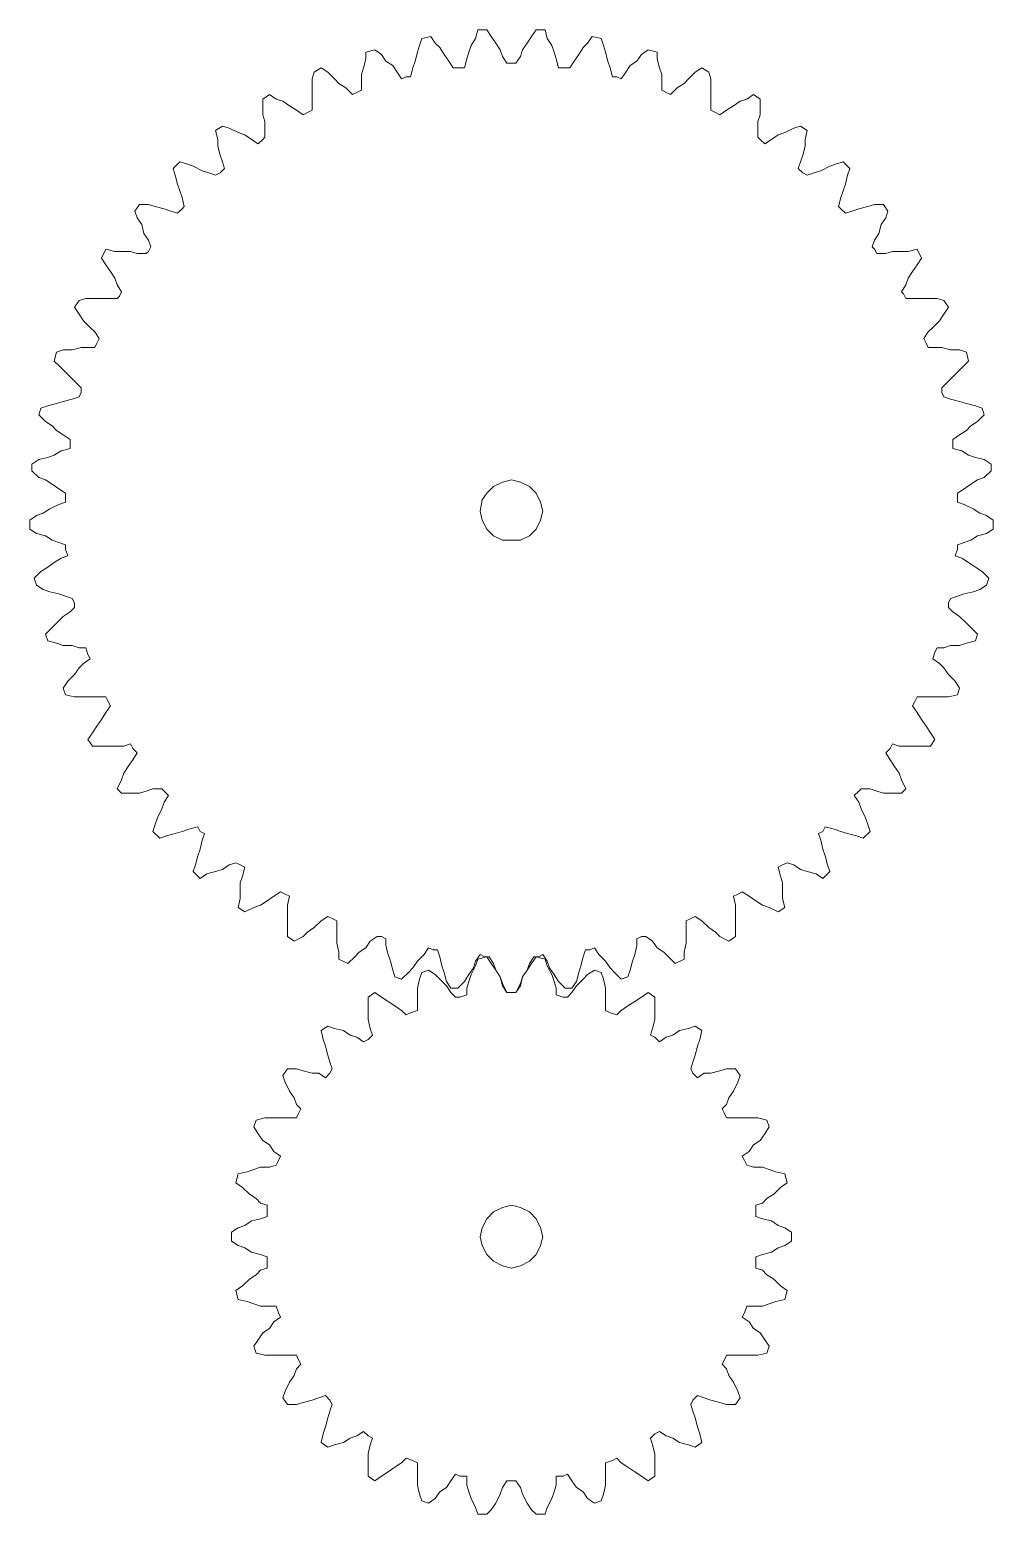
# Model space of a CAD drawing. Header units: inches. Extents: x -1874 to 1467, y -1467 to 242.
# Drawn here: x 560.2 to 717.4, y -646.3 to -403.8 of the extents above; entities that cross this region are included whole.
import ezdxf

# ---------------------------------------------------------------- set-up
doc = ezdxf.new("R2010")
doc.units = ezdxf.units.IN
doc.header["$MEASUREMENT"] = 0
doc.layers.add('Layer 1', color=7, linetype='Continuous')

# ---------------------------------------------------------------- blocks, each defined once
blk = doc.blocks.new('block 4')
at = {"layer": 'Layer 1', "lineweight": 0}
for points in [[(649.79, -407.87), (649.06, -408.96), (648.33, -410.05), (647.6, -410.05), (646.49, -410.05), (646.13, -408.59), (645.77, -407.49), (645.4, -406.4), (644.67, -405.3), (644.31, -403.84), (642.84, -403.84), (642.11, -404.94), (641.38, -406.04), (640.64, -407.12), (640.28, -408.23), (639.55, -409.33), (638.82, -409.33), (638.08, -409.33), (637.35, -408.23), (636.99, -407.12), (636.26, -406.04), (635.53, -404.94), (634.79, -403.84), (633.34, -403.84), (632.97, -405.3), (632.23, -406.4), (631.87, -407.49), (631.51, -408.59), (631.14, -410.05), (630.05, -410.05), (629.31, -410.05), (628.58, -408.96), (627.85, -407.87), (627.12, -406.76), (626.39, -406.04), (625.65, -404.94), (624.19, -405.3), (623.82, -406.4), (623.46, -407.49), (623.1, -408.96), (622.73, -410.05), (622.36, -411.52), (621.64, -411.52), (620.89, -411.88), (620.17, -410.79), (619.44, -409.69), (618.34, -408.96), (617.61, -407.87), (616.52, -407.12), (615.05, -407.49), (615.05, -408.59), (614.69, -410.05), (614.32, -411.16), (614.32, -412.61), (614.32, -413.71), (613.59, -414.08), (612.86, -414.45), (611.76, -413.34), (610.66, -412.61), (609.93, -411.88), (608.83, -410.79), (607.74, -410.05), (606.64, -410.79), (606.27, -411.88), (606.27, -413.34), (606.27, -414.81), (606.27, -415.9), (606.27, -417), (605.54, -417.37), (604.82, -417.73), (603.71, -417), (602.62, -416.28), (601.52, -415.53), (600.42, -415.17), (599.33, -414.45), (598.23, -415.17), (598.23, -416.28), (598.23, -417.73), (598.59, -418.83), (598.59, -420.29), (598.59, -421.39), (598.23, -421.76), (597.49, -422.49), (596.41, -421.76), (595.3, -421.02), (594.2, -420.65), (592.74, -419.93), (591.65, -419.57), (590.54, -420.29), (590.91, -421.76), (590.91, -422.85), (591.28, -424.31), (591.65, -425.41), (592.01, -426.51), (591.28, -427.24), (590.54, -427.61), (589.45, -427.24), (588.36, -426.87), (586.89, -426.14), (585.79, -425.77), (584.69, -425.41), (583.6, -426.51), (583.96, -427.61), (584.33, -429.06), (584.69, -430.17), (585.06, -431.26), (585.43, -432.72), (585.06, -433.1), (584.33, -433.82), (583.24, -433.46), (582.14, -433.1), (580.67, -432.72), (579.58, -432.36), (578.12, -432.36), (577.38, -433.46), (577.75, -434.55), (578.48, -435.65), (578.84, -437.11), (579.58, -438.21), (579.95, -439.3), (579.58, -440.04)], [(713.05, -456.49), (711.96, -456.12), (710.49, -456.12), (709.04, -455.76), (707.93, -455.76), (706.84, -455.76), (706.47, -455.03), (706.11, -454.29), (706.84, -453.2), (707.57, -452.47), (708.67, -451.37), (709.4, -450.28), (710.13, -449.17), (709.4, -448.08), (708.31, -447.71), (706.84, -447.71), (705.75, -447.71), (704.28, -447.71), (703.19, -447.71), (702.82, -446.99), (702.45, -446.62), (703.19, -445.52), (703.55, -444.42), (704.28, -443.33), (705.01, -442.23), (705.75, -441.13), (705.01, -439.67), (703.55, -440.04), (702.45, -440.04), (700.99, -440.04), (699.9, -440.4), (698.43, -440.4), (698.06, -439.67), (697.7, -439.3), (698.06, -438.21), (698.79, -437.11), (699.16, -435.65), (699.9, -434.55), (700.26, -433.46), (699.52, -432.36), (698.06, -432.36), (696.97, -432.72), (695.5, -433.1), (694.41, -433.46), (693.31, -433.82), (692.58, -433.1), (692.21, -432.72), (692.58, -431.26), (692.94, -430.17), (693.31, -429.06), (693.67, -427.61), (694.04, -426.51), (692.94, -425.41), (691.85, -425.77), (690.75, -426.14), (689.29, -426.87), (688.19, -427.24), (687.09, -427.61), (686.36, -427.24), (685.62, -426.51), (686, -425.41), (686.36, -424.31), (686.73, -422.85), (686.73, -421.76), (687.09, -420.29), (686, -419.57), (684.9, -419.93), (683.44, -420.65), (682.33, -421.02), (681.24, -421.76), (680.15, -422.49), (679.41, -421.76), (679.05, -421.39), (679.05, -420.29), (679.05, -418.83), (679.41, -417.73), (679.41, -416.28), (679.41, -415.17), (678.32, -414.45), (677.22, -415.17), (676.12, -415.53), (675.03, -416.28), (673.92, -417), (672.83, -417.73), (672.1, -417.37), (671.36, -417), (671.36, -415.9), (671.36, -414.81), (671.36, -413.34), (671.36, -411.88), (671, -410.79), (669.91, -410.05), (668.81, -410.79), (667.71, -411.88), (666.98, -412.61), (665.88, -413.34), (664.78, -414.45), (664.06, -414.08), (663.33, -413.71), (663.33, -412.61), (663.33, -411.16), (662.95, -410.05), (662.59, -408.59), (662.59, -407.49), (661.13, -407.12), (660.03, -407.87), (659.3, -408.96), (658.21, -409.69), (657.47, -410.79), (656.74, -411.88), (656.01, -411.52), (655.28, -411.52), (654.91, -410.05), (654.54, -408.96), (654.18, -407.49), (653.81, -406.4), (653.45, -405.3), (651.98, -404.94), (651.25, -406.04), (650.52, -406.76), (649.79, -407.87)], [(579.58, -440.04), (579.21, -440.4), (577.75, -440.4), (576.66, -440.04), (575.19, -440.04), (574.09, -440.04), (572.63, -439.67), (571.9, -441.13), (572.63, -442.23), (573.36, -443.33), (574.09, -444.42), (574.46, -445.52), (575.19, -446.62), (574.83, -447.35), (574.46, -447.71), (573.36, -447.71), (571.9, -447.71), (570.8, -447.71), (569.34, -447.71), (568.25, -448.08), (567.5, -449.17), (568.25, -450.28), (568.97, -451.37), (570.07, -452.47), (570.8, -453.2), (571.54, -454.29), (571.17, -455.03), (570.8, -455.76), (569.7, -455.76), (568.61, -455.76), (567.14, -456.12), (565.68, -456.12), (564.58, -456.49), (564.21, -457.95), (564.95, -458.69), (566.05, -459.78), (566.78, -460.51), (567.87, -461.61), (568.61, -462.34), (568.61, -463.06), (568.25, -463.81), (567.14, -464.17), (565.68, -464.53), (564.58, -464.9), (563.13, -465.27), (562.02, -465.63), (561.66, -466.73), (562.76, -467.82), (563.85, -468.55), (564.58, -469.29), (565.68, -470.02), (566.78, -470.75), (566.78, -471.47), (566.78, -472.22), (565.32, -472.58), (564.21, -473.31), (563.13, -473.67), (561.66, -474.04), (560.56, -474.77), (560.56, -475.87), (561.66, -476.96), (562.76, -477.33), (563.85, -478.06), (564.95, -478.8), (566.05, -479.52), (566.05, -480.26), (566.05, -480.99), (564.95, -481.35), (563.49, -482.08), (562.38, -482.81), (561.29, -483.18), (560.2, -483.92), (560.2, -485.37), (561.29, -486.11), (562.76, -486.47), (563.85, -487.2), (564.95, -487.57), (566.05, -487.93), (566.05, -488.67), (566.42, -489.76), (565.32, -490.12), (564.21, -490.86), (563.13, -491.59), (562.02, -492.32), (560.92, -493.41), (561.29, -494.52), (562.38, -495.24), (563.49, -495.61), (564.95, -495.98), (566.05, -496.34), (567.14, -496.7), (567.5, -497.45), (567.5, -498.17), (566.78, -498.9), (565.68, -499.63), (564.58, -500.73), (563.85, -501.46), (562.76, -502.56), (563.13, -503.65), (564.58, -504.02), (565.68, -504.39), (567.14, -504.39), (568.25, -504.75), (569.34, -504.75), (569.7, -505.85), (570.07, -506.58), (568.97, -507.31), (568.25, -508.05), (567.5, -509.14), (566.42, -510.23), (565.68, -511.34), (566.05, -512.43), (567.5, -512.8), (568.97, -512.8), (570.07, -512.8), (571.54, -512.8), (572.63, -512.8), (572.99, -513.53), (573.36, -514.26), (572.63, -515.35), (571.9, -516.46)], [(716.34, -483.18), (715.25, -482.81), (714.16, -482.08), (712.69, -481.35), (711.6, -480.99), (711.6, -480.26), (711.6, -479.52), (712.69, -478.8), (713.79, -478.06), (714.89, -477.33), (715.98, -476.96), (717.08, -475.87), (717.08, -474.77), (715.98, -474.04), (714.52, -473.67), (713.42, -473.31), (712.32, -472.58), (710.86, -472.22), (710.86, -471.47), (710.86, -470.75), (711.96, -470.02), (713.05, -469.29), (713.79, -468.55), (714.89, -467.82), (715.98, -466.73), (715.61, -465.63), (714.52, -465.27), (713.05, -464.9), (711.96, -464.53), (710.49, -464.17), (709.4, -463.81), (709.04, -463.06), (709.04, -462.34), (709.76, -461.61), (710.86, -460.51), (711.6, -459.78), (712.69, -458.69), (713.42, -457.95), (713.05, -456.49)], [(643.57, -483.92), (642.84, -485.37), (641.75, -486.47), (640.28, -487.2), (638.82, -487.2), (637.35, -487.2), (635.9, -486.47), (634.79, -485.37), (634.06, -483.92), (633.7, -482.45), (634.06, -480.63), (634.79, -479.52), (635.9, -478.43), (637.35, -477.7), (638.82, -477.33), (640.28, -477.7), (641.75, -478.43), (642.84, -479.52), (643.57, -480.99), (643.94, -482.45), (643.57, -483.92)], [(706.47, -517.55), (705.75, -516.46), (705.01, -515.35), (704.28, -514.26), (704.64, -513.53), (705.01, -512.8), (706.11, -512.8), (707.57, -512.8), (708.67, -512.8), (710.13, -512.8), (711.6, -512.43), (711.96, -511.34), (711.23, -510.23), (710.13, -509.14), (709.4, -508.05), (708.67, -507.31), (707.57, -506.58), (707.93, -505.49), (708.31, -504.75), (709.4, -504.75), (710.49, -504.39), (711.96, -504.39), (713.05, -504.02), (714.52, -503.65), (714.89, -502.56), (713.79, -501.46), (713.05, -500.73), (711.96, -499.63), (710.86, -498.9), (710.13, -498.17), (710.13, -497.45), (710.49, -496.7), (711.6, -496.34), (712.69, -495.98), (714.16, -495.61), (715.25, -495.24), (716.34, -494.52), (716.72, -493.41), (715.61, -492.32), (714.52, -491.59), (713.42, -490.86), (712.32, -490.12), (711.23, -489.76), (711.6, -488.67), (711.6, -487.93), (712.69, -487.57), (713.79, -487.2), (714.89, -486.47), (716.34, -486.11), (717.45, -485.37), (717.45, -483.92), (716.34, -483.18)], [(571.9, -516.46), (571.17, -517.55), (570.43, -518.64), (569.7, -519.75), (570.43, -520.84), (571.54, -520.84), (572.99, -520.84), (574.09, -520.84), (575.55, -520.84), (576.66, -520.47), (577.02, -521.21), (577.75, -521.94), (577.02, -523.04), (576.28, -524.13), (575.55, -525.23), (575.19, -526.33), (574.46, -527.79), (575.19, -528.52), (576.66, -528.52), (578.12, -528.52), (579.21, -528.16), (580.31, -527.79), (581.77, -527.79), (582.14, -528.16), (582.87, -528.88), (582.14, -529.98), (581.77, -531.08), (581.04, -532.53), (580.67, -533.64), (580.31, -534.74), (581.41, -535.83), (582.5, -535.46), (583.96, -535.1), (585.06, -534.74), (586.16, -534.37), (587.63, -534), (587.99, -534.74), (588.72, -535.1), (588.36, -536.2), (587.99, -537.66), (587.63, -538.76), (587.25, -540.22), (586.89, -541.31), (587.99, -542.41), (589.08, -541.69), (590.54, -541.31), (591.65, -540.94), (592.74, -540.22), (593.84, -539.86), (594.57, -540.22), (595.3, -540.58), (594.94, -542.05), (594.57, -543.14), (594.57, -544.61), (594.57, -545.7), (594.2, -547.17), (595.3, -547.9), (596.77, -547.17), (597.86, -546.8), (598.96, -546.06), (600.06, -545.34), (601.15, -544.61), (601.89, -544.98), (602.62, -545.34), (602.25, -546.8), (602.25, -547.9), (602.25, -549.35), (602.25, -550.46), (602.25, -551.92), (603.35, -552.65), (604.82, -551.92), (605.54, -551.18), (606.64, -550.46), (607.74, -549.35), (608.83, -548.63), (609.56, -548.99), (610.3, -549.35), (610.3, -550.46), (610.3, -551.92), (610.3, -553.02), (610.66, -554.47), (610.66, -555.58), (612.12, -556.31), (613.23, -555.21), (613.95, -554.47), (615.05, -553.75), (615.78, -552.65), (616.88, -551.92), (617.61, -551.92), (618.34, -552.28), (618.34, -553.39), (618.71, -554.84), (619.07, -555.94), (619.44, -557.4), (619.81, -558.51), (620.89, -558.87), (622, -557.76), (622.73, -557.04), (623.46, -555.94), (624.56, -554.84), (625.29, -553.75), (626.02, -554.11), (626.75, -554.11), (627.12, -555.21), (627.48, -556.67), (627.85, -557.76), (628.22, -559.23), (628.94, -560.33), (630.05, -560.33), (631.14, -559.23), (631.87, -558.13), (632.6, -557.04), (632.97, -555.94), (633.7, -554.84), (634.43, -555.21), (635.16, -555.21), (635.9, -556.31), (636.26, -557.4), (636.99, -558.51), (637.35, -559.59), (638.08, -561.06)], [(638.08, -561.06), (639.55, -561.06), (640.28, -559.59), (640.64, -558.51), (641.38, -557.4), (641.75, -556.31), (642.48, -555.21), (643.21, -555.21), (643.94, -554.84), (644.67, -555.94), (645.04, -557.04), (645.77, -558.13), (646.49, -559.23), (647.6, -560.33), (648.69, -560.33), (649.43, -559.23), (649.79, -557.76), (650.16, -556.67), (650.52, -555.21), (650.89, -554.11), (651.62, -554.11), (652.35, -553.75), (653.08, -554.84), (654.18, -555.94), (654.91, -557.04), (655.64, -557.76), (656.74, -558.87), (657.83, -558.51), (658.21, -557.4), (658.57, -555.94), (658.93, -554.84), (659.3, -553.39), (659.3, -552.28), (660.03, -551.92), (660.77, -551.92), (661.86, -552.65), (662.59, -553.75), (663.69, -554.47), (664.42, -555.21), (665.51, -556.31), (666.98, -555.58), (666.98, -554.47), (667.34, -553.02), (667.34, -551.92), (667.34, -550.46), (667.34, -549.35), (668.07, -548.99), (668.81, -548.63), (669.91, -549.35), (671, -550.46), (672.1, -551.18), (672.83, -551.92), (674.29, -552.65), (675.39, -551.92), (675.39, -550.46), (675.39, -549.35), (675.39, -547.9), (675.39, -546.8), (675.03, -545.34), (675.76, -544.98), (676.48, -544.61), (677.59, -545.34), (678.68, -546.06), (679.77, -546.8), (680.88, -547.17), (682.33, -547.9), (683.44, -547.17), (683.07, -545.7), (683.07, -544.61), (683.07, -543.14), (682.7, -542.05), (682.33, -540.58), (683.07, -540.22), (683.8, -539.86), (684.9, -540.22), (686, -540.94), (687.09, -541.31), (688.56, -541.69), (689.65, -542.41), (690.75, -541.31), (690.38, -540.22), (690.02, -538.76), (689.65, -537.66), (689.29, -536.2), (688.92, -535.1), (689.65, -534.74), (690.02, -534), (691.48, -534.37), (692.58, -534.74), (693.67, -535.1), (695.14, -535.46), (696.23, -535.83), (697.33, -534.74), (696.97, -533.64), (696.6, -532.53), (695.87, -531.08), (695.5, -529.98), (694.77, -528.88), (695.5, -528.16), (695.87, -527.79), (697.33, -527.79), (698.43, -528.16), (699.52, -528.52), (700.99, -528.52), (702.45, -528.52), (703.19, -527.79), (702.45, -526.33), (702.08, -525.23), (701.35, -524.13), (700.62, -523.04), (699.9, -521.94), (700.62, -521.21), (700.99, -520.47), (702.08, -520.84), (703.55, -520.84), (704.64, -520.84), (706.11, -520.84), (707.2, -520.84), (707.93, -519.75), (707.2, -518.64), (706.47, -517.55)], [(669.54, -568.74), (669.91, -567.28), (668.81, -566.54), (667.71, -566.92), (666.24, -567.28), (665.15, -568), (664.06, -568.37), (662.95, -569.1), (662.22, -568.37), (661.49, -568), (661.86, -566.92), (662.22, -565.45), (662.22, -564.35), (662.22, -562.88), (662.22, -561.79), (661.13, -561.06), (660.03, -561.79), (658.93, -562.52), (657.83, -563.25), (656.74, -563.99), (656.01, -564.71), (654.91, -564.35), (654.18, -563.99), (654.18, -562.88), (654.18, -561.43), (654.18, -560.33), (653.81, -558.87), (653.45, -557.76), (652.35, -557.4), (651.25, -558.13), (650.52, -558.87), (649.43, -559.96), (648.69, -561.06), (647.96, -561.79), (647.23, -561.79), (646.13, -561.43), (646.13, -560.33), (645.77, -559.23), (645.4, -558.13), (644.67, -556.67), (644.31, -555.58), (642.84, -555.21), (642.11, -556.31), (641.38, -557.4), (640.64, -558.51), (640.28, -559.96), (639.55, -561.06), (638.82, -561.06), (638.08, -561.06), (637.35, -559.96), (636.99, -558.51), (636.26, -557.4), (635.53, -556.31), (634.79, -555.21), (633.34, -555.58), (632.97, -556.67), (632.23, -558.13), (631.87, -559.23), (631.51, -560.33), (631.51, -561.43), (630.41, -561.79), (629.68, -561.79), (628.94, -561.06), (628.22, -559.96), (627.12, -558.87), (626.39, -558.13), (625.29, -557.4), (624.19, -557.76), (623.82, -558.87), (623.46, -560.33), (623.46, -561.43), (623.46, -562.88), (623.46, -563.99), (622.36, -564.35), (621.64, -564.71), (620.89, -563.99), (619.81, -563.25), (618.71, -562.52), (617.61, -561.79), (616.52, -561.06), (615.41, -561.79), (615.41, -562.88), (615.41, -564.35), (615.41, -565.45), (615.78, -566.92), (616.15, -568), (615.41, -568.74), (614.69, -569.1), (613.59, -568.37), (612.48, -568), (611.4, -567.28), (609.93, -566.92), (608.83, -566.54), (607.74, -567.28), (608.11, -568.74), (608.47, -569.83), (608.83, -571.29), (609.19, -572.4), (609.56, -573.49), (609.19, -574.22), (608.47, -574.96), (607.37, -574.22), (606.27, -574.22), (604.82, -573.86), (603.71, -573.49), (602.25, -573.49), (601.52, -574.59), (601.89, -575.69), (602.62, -577.15), (603.35, -578.24), (603.71, -579.34), (604.45, -580.07), (604.07, -580.81), (603.71, -581.53), (602.62, -581.53), (601.15, -581.53), (600.06, -581.53), (598.59, -581.53), (597.13, -581.9), (596.77, -582.99), (597.49, -584.1)], [(683.44, -599.45), (682.33, -599.09), (681.24, -598.35), (679.77, -597.99), (678.68, -597.63), (678.68, -596.52), (678.68, -595.8), (679.77, -595.43), (680.51, -594.7), (681.61, -593.96), (682.7, -592.87), (683.8, -592.14), (683.44, -590.68), (681.97, -590.31), (680.88, -589.94), (679.77, -589.58), (678.32, -589.58), (677.22, -589.22), (676.85, -588.48), (676.48, -587.75), (677.59, -587.02), (678.32, -585.93), (679.41, -585.19), (680.15, -584.1), (680.88, -582.99), (680.51, -581.9), (679.05, -581.53), (677.59, -581.53), (676.48, -581.53), (675.03, -581.53), (673.92, -581.53), (673.56, -580.81), (673.2, -580.07), (673.92, -579.34), (674.29, -578.24), (675.03, -577.15), (675.76, -575.69), (676.12, -574.59), (675.39, -573.49), (673.92, -573.49), (672.83, -573.86), (671.36, -574.22), (670.27, -574.22), (669.18, -574.96), (668.44, -574.22), (668.07, -573.49), (668.44, -572.4), (668.81, -571.29), (669.18, -569.83), (669.54, -568.74)], [(597.49, -584.1), (598.23, -585.19), (599.33, -585.93), (600.06, -587.02), (601.15, -587.75), (600.78, -588.48), (600.42, -589.22), (599.33, -589.58), (597.86, -589.58), (596.77, -589.94), (595.66, -590.31), (594.2, -590.68), (593.84, -592.14), (594.94, -592.87), (596.04, -593.96), (597.13, -594.7), (597.86, -595.43), (598.96, -595.8), (598.96, -596.88), (598.96, -597.63), (597.86, -597.99), (596.41, -598.35), (595.3, -599.09), (594.2, -599.45), (593.11, -600.18), (593.11, -601.64), (594.2, -602.37), (595.3, -602.74), (596.41, -603.47), (597.86, -603.84), (598.96, -604.21), (598.96, -604.93), (598.96, -606.04), (597.86, -606.4), (597.13, -607.13), (596.04, -607.86), (594.94, -608.96), (593.84, -609.69), (594.2, -611.15), (595.66, -611.52), (596.77, -611.88), (597.86, -612.25), (599.33, -612.25), (600.42, -612.25), (600.78, -613.34), (601.15, -614.08), (600.06, -614.81), (599.33, -615.9), (598.23, -616.63), (597.49, -617.74), (596.77, -618.82), (597.13, -619.93), (598.59, -620.29), (600.06, -620.29), (601.15, -620.29), (602.62, -620.29), (603.71, -620.29), (604.07, -621.02), (604.45, -621.75), (603.71, -622.48), (603.35, -623.58), (602.62, -624.68), (601.89, -626.14), (601.52, -627.23), (602.25, -628.34), (603.71, -628.34), (604.82, -627.97), (606.27, -627.61), (607.37, -627.23), (608.47, -626.87), (609.19, -627.61), (609.56, -628.34), (609.19, -629.43), (608.83, -630.52), (608.47, -631.99), (608.11, -633.09), (607.74, -634.55), (608.83, -635.28), (609.93, -634.92), (611.4, -634.55), (612.48, -633.82), (613.59, -633.45), (614.69, -632.72), (615.41, -633.45), (616.15, -633.82), (615.78, -634.92), (615.41, -636.38), (615.41, -637.47), (615.41, -638.94), (615.41, -640.04), (616.52, -640.76), (617.61, -640.04), (618.71, -639.3), (619.81, -638.57), (620.89, -637.84), (621.64, -637.11), (622.73, -637.47), (623.46, -637.84), (623.46, -638.94), (623.46, -640.4), (623.46, -641.5), (623.82, -642.96), (624.19, -644.05), (625.29, -644.42), (626.39, -643.69), (627.12, -642.59), (628.22, -641.87), (628.94, -640.76), (629.68, -639.67), (630.41, -640.04), (631.51, -640.04), (631.51, -641.5), (631.87, -642.59), (632.23, -643.69), (632.97, -645.16), (633.34, -646.25), (634.79, -646.25), (635.53, -645.52), (636.26, -644.42), (636.99, -642.96), (637.35, -641.87)], [(643.57, -602.37), (642.84, -603.84), (641.75, -604.93), (640.28, -605.67), (638.82, -606.04), (637.35, -605.67), (635.9, -604.93), (634.79, -603.84), (634.06, -602.37), (633.7, -600.92), (634.06, -599.45), (634.79, -597.99), (635.9, -596.88), (637.35, -596.16), (638.82, -595.8), (640.28, -596.16), (641.75, -596.88), (642.84, -597.99), (643.57, -599.45), (643.94, -600.92)], [(637.35, -641.87), (638.08, -640.76), (638.82, -640.76), (639.55, -640.76), (640.28, -641.87), (640.64, -642.96), (641.38, -644.42), (642.11, -645.52), (642.84, -646.25), (644.31, -646.25), (644.67, -645.16), (645.4, -643.69), (645.77, -642.59), (646.13, -641.5), (646.13, -640.04), (647.23, -640.04), (647.96, -639.67), (648.69, -640.76), (649.43, -641.87), (650.52, -642.59), (651.25, -643.69), (652.35, -644.42), (653.45, -644.05), (653.81, -642.96), (654.18, -641.5), (654.18, -640.4), (654.18, -638.94), (654.18, -637.84), (655.28, -637.47), (656.01, -637.11), (656.74, -637.84), (657.83, -638.57), (658.93, -639.3), (660.03, -640.04), (661.13, -640.76), (662.22, -640.04), (662.22, -638.94), (662.22, -637.47), (662.22, -636.38), (661.86, -634.92), (661.49, -633.82), (662.22, -633.09), (662.95, -632.72), (664.06, -633.45), (665.15, -633.82), (666.24, -634.55), (667.71, -634.92), (668.81, -635.28), (669.91, -634.55), (669.54, -633.09), (669.18, -631.99), (668.81, -630.52), (668.44, -629.43), (668.07, -628.34), (668.44, -627.61), (669.18, -626.87), (670.27, -627.23), (671.36, -627.61), (672.83, -627.97), (673.92, -628.34), (675.39, -628.34), (676.12, -627.23), (675.76, -626.14), (675.03, -624.68), (674.29, -623.58), (673.92, -622.48), (673.2, -621.75), (673.56, -621.02), (673.92, -620.29), (675.03, -620.29), (676.48, -620.29), (677.59, -620.29), (679.05, -620.29), (680.51, -619.93), (680.88, -618.82), (680.15, -617.74), (679.41, -616.63), (678.32, -615.9), (677.59, -614.81), (676.48, -614.08), (676.85, -613.34), (677.22, -612.25), (678.32, -612.25), (679.77, -612.25), (680.88, -611.88), (681.97, -611.52), (683.44, -611.15), (683.8, -609.69), (682.7, -608.96), (681.61, -607.86), (680.51, -607.13), (679.77, -606.4), (678.68, -606.04), (678.68, -604.93), (678.68, -604.21), (679.77, -603.84), (681.24, -603.47), (682.33, -602.74), (683.44, -602.37), (684.53, -601.64), (684.53, -600.18), (683.44, -599.45)], [(643.94, -600.92), (643.57, -602.37)]]:
    blk.add_lwpolyline(points, dxfattribs=at)

msp = doc.modelspace()

# ---------------------------------------------------------------- block references
at = {"layer": 'Layer 1'}
msp.add_blockref('block 4', (0, 0), dxfattribs=at)

doc.saveas('drawing.dxf')
